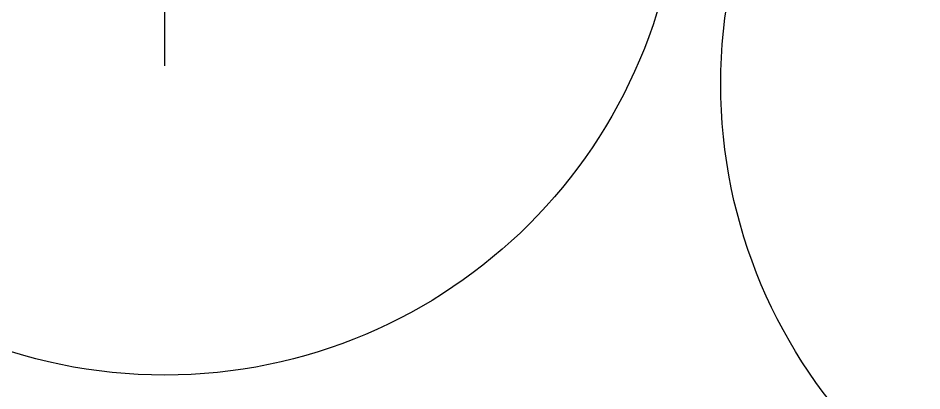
# Model space of a CAD drawing. Header units: millimetres. Extents: x 155920 to 295199, y -4084 to 97293.
# Drawn here: x 167928 to 169682, y 20499 to 21222 of the extents above; entities that cross this region are included whole.
import ezdxf

# ---------------------------------------------------------------- set-up
doc = ezdxf.new("R2010")
doc.units = ezdxf.units.MM
doc.header["$MEASUREMENT"] = 0
doc.layers.add('Social Distancing', color=7, linetype='CONTINUOUS')

msp = doc.modelspace()

# ---------------------------------------------------------------- linework, layer by layer
at = {"layer": 'Social Distancing'}
msp.add_line((168212.4, 21129.7), (168212.4, 21929.7), dxfattribs=at)
msp.add_line((168212.4, 21129.7), (168212.4, 21929.7), dxfattribs=at)
for centre in [(168212.4, 21529.7), (168212.4, 21529.7), (170291.3, 21094.2), (170291.3, 21094.2)]:
    msp.add_circle(centre, 1000, dxfattribs=at)

doc.saveas('drawing.dxf')
